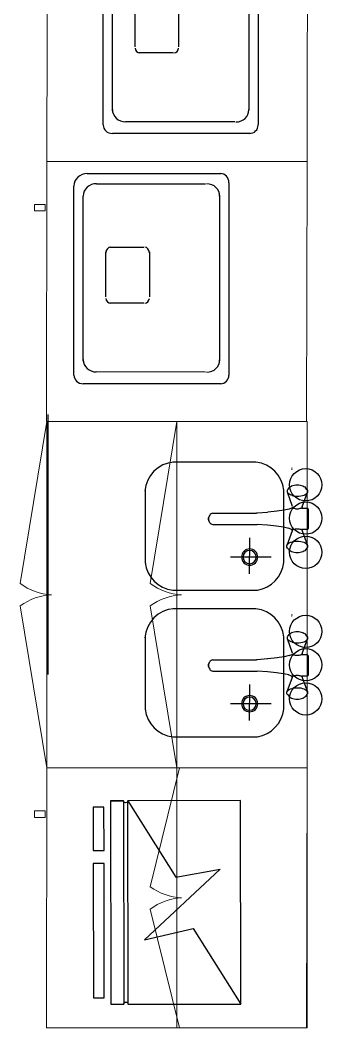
# Model space of a CAD drawing. Header units: millimetres. Extents: x -217779 to 263180, y 55413 to 130161.
# Drawn here: x -63208 to -62512, y 118455 to 120782 of the extents above; entities that cross this region are included whole.
import ezdxf

# ---------------------------------------------------------------- set-up
doc = ezdxf.new("R2010")
doc.units = ezdxf.units.MM
for name, color, linetype in [('ТХ', 7, 'Continuous'), ('ТХ_ВК_оборуд.ТХ', 250, 'Continuous'), ('ТХ_оборуд_учебн', 80, 'Continuous')]:
    doc.layers.add(name, color=color, linetype=linetype)
doc.layers.add('ТХ_мебель передв', color=250, linetype='Continuous', lineweight=13)
doc.layers.add('ТХ_мебель_стац', color=250, linetype='Continuous', lineweight=13)

# ---------------------------------------------------------------- blocks, each defined once
blk = doc.blocks.new('шкаф мойка 2-х 800х600')
at = {"extrusion": (-6.19743e-05, -0.000470712, 1)}
for p, q in [((-12240, -147209, 0), (-12178.1, -147583.1, 0)), ((-12240, -147909, -0.1), (-12240, -147309, 0.1)), ((-12240, -148009, 0), (-12178.1, -147634.9, 0))]:
    blk.add_line(p, q, dxfattribs=at)
blk.add_lwpolyline([(-12240, -148009), (-12240, -147209), (-12840, -147209), (-12840, -148009)], close=True)
for centre, radius, start, end in [((-12257, -147476.8, 70.2), 132.3, 272.7246, 306.5699), ((-12256.4, -147739.6, 70.2), 130.8, 53.2335, 87.489)]:
    blk.add_arc(centre, radius, start, end, dxfattribs=at)
at = {"layer": 'ТХ_ВК_оборуд.ТХ'}
for p, q in [((-12707.6, -147318.5), (-12707.7, -147401.6)), ((-12757.5, -147357.2), (-12663.3, -147357.3)), ((-12841.4, -147382.3), (-12841, -147380.2)), ((-12841, -147380.2), (-12839.9, -147378.2)), ((-12839.9, -147378.2), (-12836.2, -147373.7)), ((-12836.2, -147373.7), (-12834.7, -147372.1)), ((-12834.7, -147372.1), (-12832.7, -147370.7)), ((-12832.7, -147370.7), (-12830.2, -147369.4)), ((-12830.2, -147369.4), (-12827.4, -147368.4)), ((-12827.4, -147368.4), (-12824.2, -147367.7)), ((-12824.2, -147367.7), (-12820.8, -147367.2)), ((-12820.8, -147367.2), (-12817.4, -147367.1)), ((-12817.4, -147367.1), (-12813.9, -147367.2)), ((-12813.9, -147367.2), (-12810.5, -147367.7)), ((-12810.5, -147367.7), (-12807.4, -147368.4)), ((-12807.4, -147368.4), (-12804.5, -147369.4)), ((-12804.5, -147369.4), (-12802.1, -147370.7)), ((-12802.1, -147370.7), (-12800.1, -147372.1)), ((-12800.1, -147372.1), (-12798.6, -147373.7)), ((-12794.8, -147378.2), (-12798.6, -147373.7)), ((-12794.8, -147378.2), (-12793.7, -147380.2)), ((-12793.7, -147380.2), (-12793.4, -147382.3)), ((-12841, -147384.4), (-12841.4, -147382.3)), ((-12839.9, -147386.4), (-12841, -147384.4)), ((-12839.9, -147386.4), (-12841, -147384.4)), ((-12829.2, -147418), (-12841, -147384.4)), ((-12838.2, -147388.3), (-12839.9, -147386.4)), ((-12838.2, -147388.3), (-12839.9, -147386.4)), ((-12835.8, -147390), (-12838.2, -147388.3)), ((-12835.8, -147390), (-12838.2, -147388.3)), ((-12832.8, -147391.5), (-12835.8, -147390)), ((-12832.8, -147391.5), (-12835.8, -147390)), ((-12829.4, -147392.7), (-12832.8, -147391.5)), ((-12829.4, -147392.7), (-12832.8, -147391.5)), ((-12825.6, -147393.6), (-12829.4, -147392.7)), ((-12825.6, -147393.6), (-12829.4, -147392.7)), ((-12821.5, -147394.1), (-12825.6, -147393.6)), ((-12821.5, -147394.1), (-12825.6, -147393.6)), ((-12817.4, -147394.3), (-12821.5, -147394.1)), ((-12817.4, -147394.3), (-12821.5, -147394.1)), ((-12813.2, -147394.1), (-12817.4, -147394.3)), ((-12813.2, -147394.1), (-12817.4, -147394.3)), ((-12809.2, -147393.6), (-12813.2, -147394.1)), ((-12809.2, -147393.6), (-12813.2, -147394.1)), ((-12805.4, -147392.7), (-12809.2, -147393.6)), ((-12805.4, -147392.7), (-12809.2, -147393.6)), ((-12805.6, -147418), (-12793.7, -147384.4)), ((-12801.9, -147391.5), (-12805.4, -147392.7)), ((-12801.9, -147391.5), (-12805.4, -147392.7)), ((-12799, -147390), (-12801.9, -147391.5)), ((-12799, -147390), (-12801.9, -147391.5)), ((-12796.6, -147388.3), (-12799, -147390)), ((-12794.8, -147386.4), (-12796.6, -147388.3)), ((-12793.7, -147384.4), (-12794.8, -147386.4)), ((-12793.4, -147382.3), (-12793.7, -147384.4)), ((-12842.4, -147423.6), (-12842.3, -147423.1)), ((-12842.4, -147423.6), (-12842.3, -147423.1)), ((-12842.4, -147467.6), (-12842.4, -147423.6)), ((-12842.3, -147423.1), (-12842.2, -147422.6)), ((-12842.3, -147423.1), (-12842.2, -147422.6)), ((-12842.2, -147422.6), (-12842, -147422.1)), ((-12842.2, -147422.6), (-12842, -147422.1)), ((-12842, -147422.1), (-12841.7, -147421.7)), ((-12842, -147422.1), (-12841.7, -147421.7)), ((-12841.7, -147421.7), (-12841.3, -147421.3)), ((-12841.7, -147421.7), (-12841.3, -147421.3)), ((-12841.3, -147421.3), (-12840.9, -147421)), ((-12841.3, -147421.3), (-12840.9, -147421)), ((-12840.9, -147421), (-12840.4, -147420.8)), ((-12840.9, -147421), (-12840.4, -147420.8)), ((-12840.4, -147420.8), (-12839.9, -147420.6)), ((-12840.4, -147420.8), (-12839.9, -147420.6)), ((-12839.9, -147420.6), (-12839.4, -147420.6)), ((-12839.9, -147420.6), (-12839.4, -147420.6)), ((-12839.4, -147420.6), (-12827.4, -147420.6)), ((-12828.7, -147419), (-12829.2, -147418)), ((-12828.7, -147419), (-12829.2, -147418)), ((-12827.8, -147419.9), (-12828.7, -147419)), ((-12827.8, -147419.9), (-12828.7, -147419)), ((-12826.6, -147420.8), (-12827.8, -147419.9)), ((-12826.6, -147420.8), (-12827.8, -147419.9)), ((-12827.4, -147420.6), (-12827.4, -147420.2)), ((-12825.1, -147421.5), (-12826.6, -147420.8)), ((-12825.1, -147421.5), (-12826.6, -147420.8)), ((-12823.4, -147422.1), (-12825.1, -147421.5)), ((-12823.4, -147422.1), (-12825.1, -147421.5)), ((-12821.5, -147422.6), (-12823.4, -147422.1)), ((-12821.5, -147422.6), (-12823.4, -147422.1)), ((-12819.5, -147422.8), (-12821.5, -147422.6)), ((-12819.5, -147422.8), (-12821.5, -147422.6)), ((-12817.4, -147422.9), (-12819.5, -147422.8)), ((-12817.4, -147422.9), (-12819.5, -147422.8)), ((-12815.3, -147422.8), (-12817.4, -147422.9)), ((-12815.3, -147422.8), (-12817.4, -147422.9)), ((-12813.3, -147422.6), (-12815.3, -147422.8)), ((-12813.3, -147422.6), (-12815.3, -147422.8)), ((-12811.4, -147422.1), (-12813.3, -147422.6)), ((-12811.4, -147422.1), (-12813.3, -147422.6)), ((-12809.7, -147421.5), (-12811.4, -147422.1)), ((-12809.7, -147421.5), (-12811.4, -147422.1)), ((-12808.2, -147420.8), (-12809.7, -147421.5)), ((-12808.2, -147420.8), (-12809.7, -147421.5)), ((-12807, -147419.9), (-12808.2, -147420.8)), ((-12807, -147419.9), (-12808.2, -147420.8)), ((-12807.4, -147420.6), (-12807.4, -147420.2)), ((-12807.4, -147420.6), (-12805.4, -147420.6)), ((-12807.4, -147420.6), (-12805.4, -147420.6)), ((-12806.1, -147419), (-12807, -147419.9)), ((-12806.1, -147419), (-12807, -147419.9)), ((-12805.6, -147418), (-12806.1, -147419)), ((-12805.6, -147418), (-12806.1, -147419)), ((-12805.4, -147420.6), (-12804.9, -147420.6)), ((-12805.4, -147420.6), (-12804.9, -147420.6)), ((-12804.9, -147420.6), (-12804.3, -147420.8)), ((-12804.9, -147420.6), (-12804.3, -147420.8)), ((-12804.3, -147420.8), (-12797.5, -147423.7)), ((-12804.3, -147420.8), (-12797.5, -147423.7)), ((-12797.8, -147423.6), (-12785.7, -147426.3)), ((-12785.7, -147426.3), (-12769.5, -147428.6)), ((-12769.6, -147428.5), (-12748.5, -147430.6)), ((-12748.5, -147430.6), (-12725.2, -147432.4)), ((-12723.2, -147432.6), (-12725.2, -147432.4)), ((-12723.2, -147432.6), (-12725.2, -147432.4)), ((-12723.1, -147432.6), (-12723.2, -147432.6)), ((-12622.4, -147432.6), (-12723.2, -147432.6)), ((-12620.4, -147433.2), (-12622.4, -147432.6)), ((-12620.4, -147433.2), (-12622.4, -147432.6)), ((-12618.6, -147434.2), (-12620.4, -147433.2)), ((-12618.6, -147434.2), (-12620.4, -147433.2)), ((-12616.8, -147435.5), (-12618.6, -147434.2)), ((-12615.4, -147437.2), (-12616.8, -147435.5)), ((-12615.4, -147437.2), (-12616.8, -147435.5)), ((-12614.2, -147439), (-12615.4, -147437.2)), ((-12614.2, -147439), (-12615.4, -147437.2)), ((-12613.3, -147441.1), (-12614.2, -147439)), ((-12613.3, -147441.1), (-12614.2, -147439)), ((-12614.2, -147452.1), (-12613.3, -147450)), ((-12614.2, -147452.1), (-12613.3, -147450)), ((-12613.3, -147440.6), (-12614, -147439.5)), ((-12614, -147451.7), (-12613.3, -147450.6)), ((-12612.7, -147442.2), (-12613.3, -147440.6)), ((-12612.8, -147443.3), (-12613.3, -147441.1)), ((-12612.8, -147443.3), (-12613.3, -147441.1)), ((-12613.3, -147450), (-12612.8, -147447.8)), ((-12613.3, -147450), (-12612.8, -147447.8)), ((-12613.3, -147450.6), (-12612.7, -147449)), ((-12612.6, -147445.6), (-12612.8, -147443.3)), ((-12612.6, -147445.6), (-12612.8, -147443.3)), ((-12612.8, -147447.8), (-12612.6, -147445.6)), ((-12612.8, -147447.8), (-12612.6, -147445.6)), ((-12612.3, -147443.8), (-12612.7, -147442.2)), ((-12612.7, -147449), (-12612.3, -147447.3)), ((-12612.2, -147445.6), (-12612.3, -147443.8)), ((-12612.3, -147447.3), (-12612.2, -147445.6)), ((-12842.3, -147468.1), (-12842.4, -147467.6)), ((-12842.3, -147468.1), (-12842.4, -147467.6)), ((-12842.2, -147468.6), (-12842.3, -147468.1)), ((-12842.2, -147468.6), (-12842.3, -147468.1)), ((-12842, -147469.1), (-12842.2, -147468.6)), ((-12842, -147469.1), (-12842.2, -147468.6)), ((-12841.7, -147469.5), (-12842, -147469.1)), ((-12841.7, -147469.5), (-12842, -147469.1)), ((-12841.3, -147469.9), (-12841.7, -147469.5)), ((-12841.3, -147469.9), (-12841.7, -147469.5)), ((-12840.9, -147470.2), (-12841.3, -147469.9)), ((-12840.9, -147470.2), (-12841.3, -147469.9)), ((-12829.2, -147473.2), (-12841, -147506.8)), ((-12829.2, -147473.2), (-12841, -147506.8)), ((-12840.4, -147470.4), (-12840.9, -147470.2)), ((-12840.4, -147470.4), (-12840.9, -147470.2)), ((-12839.9, -147470.5), (-12840.4, -147470.4)), ((-12839.9, -147470.5), (-12840.4, -147470.4)), ((-12839.4, -147470.6), (-12839.9, -147470.5)), ((-12839.4, -147470.6), (-12839.9, -147470.5)), ((-12827.4, -147470.6), (-12839.4, -147470.6)), ((-12829.2, -147473.2), (-12828.7, -147472.2)), ((-12829.2, -147473.2), (-12828.7, -147472.2)), ((-12828.7, -147472.2), (-12827.8, -147471.2)), ((-12828.7, -147472.2), (-12827.8, -147471.2)), ((-12827.8, -147471.2), (-12826.6, -147470.4)), ((-12827.8, -147471.2), (-12826.6, -147470.4)), ((-12827.4, -147470.6), (-12827.4, -147471)), ((-12826.6, -147470.4), (-12825.1, -147469.6)), ((-12826.6, -147470.4), (-12825.1, -147469.6)), ((-12825.1, -147469.6), (-12823.4, -147469)), ((-12825.1, -147469.6), (-12823.4, -147469)), ((-12823.4, -147469), (-12821.5, -147468.6)), ((-12823.4, -147469), (-12821.5, -147468.6)), ((-12821.5, -147468.6), (-12819.5, -147468.3)), ((-12821.5, -147468.6), (-12819.5, -147468.3)), ((-12819.5, -147468.3), (-12817.4, -147468.2)), ((-12819.5, -147468.3), (-12817.4, -147468.2)), ((-12817.4, -147468.2), (-12815.3, -147468.3)), ((-12817.4, -147468.2), (-12815.3, -147468.3)), ((-12815.3, -147468.3), (-12813.3, -147468.6)), ((-12815.3, -147468.3), (-12813.3, -147468.6)), ((-12813.3, -147468.6), (-12811.4, -147469)), ((-12813.3, -147468.6), (-12811.4, -147469)), ((-12811.4, -147469), (-12809.7, -147469.6)), ((-12811.4, -147469), (-12809.7, -147469.6)), ((-12809.7, -147469.6), (-12808.2, -147470.4)), ((-12809.7, -147469.6), (-12808.2, -147470.4)), ((-12808.2, -147470.4), (-12807, -147471.2)), ((-12808.2, -147470.4), (-12807, -147471.2)), ((-12805.4, -147470.6), (-12807.4, -147470.6)), ((-12807.4, -147470.6), (-12807.4, -147471)), ((-12807, -147471.2), (-12806.1, -147472.2)), ((-12806.8, -147473.8), (-12795, -147507.4)), ((-12805.6, -147471), (-12798.7, -147468.1)), ((-12799, -147468.2), (-12787, -147465.5)), ((-12787, -147465.5), (-12770.7, -147463.2)), ((-12770.8, -147463.2), (-12749.7, -147461.2)), ((-12748.5, -147460.6), (-12725.2, -147458.8)), ((-12725.2, -147458.8), (-12723.2, -147458.6)), ((-12725.2, -147458.8), (-12723.2, -147458.6)), ((-12622.4, -147458.6), (-12723.2, -147458.6)), ((-12622.4, -147458.6), (-12723.2, -147458.6)), ((-12622.4, -147458.6), (-12620.4, -147458)), ((-12622.4, -147458.6), (-12620.4, -147458)), ((-12620.4, -147458), (-12618.6, -147457)), ((-12618.6, -147457), (-12616.8, -147455.6)), ((-12616.8, -147455.6), (-12615.4, -147454)), ((-12616.8, -147455.6), (-12615.4, -147454)), ((-12615.4, -147454), (-12614.2, -147452.1)), ((-12615.4, -147454), (-12614.2, -147452.1)), ((-12825.6, -147497.6), (-12821.5, -147497.1)), ((-12821.5, -147497.1), (-12817.4, -147496.9)), ((-12817.4, -147496.9), (-12813.2, -147497.1)), ((-12813.2, -147497.1), (-12809.2, -147497.6)), ((-12841.4, -147508.9), (-12841, -147506.8)), ((-12841, -147511), (-12841.4, -147508.9)), ((-12841, -147506.8), (-12839.9, -147504.8)), ((-12839.9, -147513), (-12841, -147511)), ((-12839.9, -147504.8), (-12838.2, -147502.9)), ((-12839.9, -147513), (-12836.2, -147517.5)), ((-12838.2, -147502.9), (-12835.8, -147501.2)), ((-12834.7, -147519.1), (-12836.2, -147517.5)), ((-12835.8, -147501.2), (-12832.8, -147499.7)), ((-12832.7, -147520.5), (-12834.7, -147519.1)), ((-12832.8, -147499.7), (-12829.4, -147498.5)), ((-12829.4, -147498.5), (-12825.6, -147497.6)), ((-12809.2, -147497.6), (-12805.4, -147498.5)), ((-12806.6, -147499.1), (-12803.2, -147500.3)), ((-12801.3, -147519.7), (-12803.3, -147521.1)), ((-12803.2, -147500.3), (-12800.2, -147501.8)), ((-12799.8, -147518.1), (-12801.3, -147519.7)), ((-12800.2, -147501.8), (-12797.8, -147503.5)), ((-12796.1, -147513.6), (-12799.8, -147518.1)), ((-12797.8, -147503.5), (-12796.1, -147505.4)), ((-12796.1, -147505.4), (-12795, -147507.4)), ((-12795, -147511.6), (-12796.1, -147513.6)), ((-12795, -147507.4), (-12794.6, -147509.5)), ((-12794.6, -147509.5), (-12795, -147511.6)), ((-12830.2, -147521.7), (-12832.7, -147520.5)), ((-12827.4, -147522.7), (-12830.2, -147521.7)), ((-12824.2, -147523.5), (-12827.4, -147522.7)), ((-12820.8, -147523.9), (-12824.2, -147523.5)), ((-12817.4, -147524.1), (-12820.8, -147523.9)), ((-12813.9, -147523.9), (-12817.4, -147524.1)), ((-12810.5, -147523.5), (-12813.9, -147523.9)), ((-12807.4, -147522.7), (-12810.5, -147523.5)), ((-12804.5, -147521.7), (-12807.4, -147522.7)), ((-12803.3, -147521.1), (-12805.8, -147522.4)), ((-12806.1, -147562.2), (-12805.6, -147563.2)), ((-12804.9, -147560.5), (-12805.4, -147560.6)), ((-12804.9, -147560.5), (-12805.4, -147560.6)), ((-12804.3, -147560.4), (-12804.9, -147560.5)), ((-12707.6, -147657), (-12707.7, -147740.1)), ((-12827.4, -147706.9), (-12824.2, -147706.2)), ((-12824.2, -147706.2), (-12820.8, -147705.7)), ((-12820.8, -147705.7), (-12817.4, -147705.6)), ((-12817.4, -147705.6), (-12813.9, -147705.7)), ((-12813.9, -147705.7), (-12810.5, -147706.2)), ((-12810.5, -147706.2), (-12807.4, -147706.9)), ((-12757.5, -147695.8), (-12663.3, -147695.8)), ((-12841.4, -147720.8), (-12841, -147718.7)), ((-12841, -147722.9), (-12841.4, -147720.8)), ((-12841, -147718.7), (-12839.9, -147716.7)), ((-12839.9, -147724.9), (-12841, -147722.9)), ((-12839.9, -147724.9), (-12841, -147722.9)), ((-12829.2, -147756.5), (-12841, -147722.9)), ((-12839.9, -147716.7), (-12836.2, -147712.2)), ((-12838.2, -147726.8), (-12839.9, -147724.9)), ((-12838.2, -147726.8), (-12839.9, -147724.9)), ((-12835.8, -147728.5), (-12838.2, -147726.8)), ((-12835.8, -147728.5), (-12838.2, -147726.8)), ((-12836.2, -147712.2), (-12834.7, -147710.6)), ((-12832.8, -147730), (-12835.8, -147728.5)), ((-12832.8, -147730), (-12835.8, -147728.5)), ((-12834.7, -147710.6), (-12832.7, -147709.2)), ((-12832.7, -147709.2), (-12830.2, -147707.9)), ((-12830.2, -147707.9), (-12827.4, -147706.9)), ((-12807.4, -147706.9), (-12804.5, -147707.9)), ((-12805.6, -147756.5), (-12793.7, -147722.9)), ((-12804.5, -147707.9), (-12802.1, -147709.2)), ((-12802.1, -147709.2), (-12800.1, -147710.6)), ((-12799, -147728.5), (-12801.9, -147730)), ((-12799, -147728.5), (-12801.9, -147730)), ((-12800.1, -147710.6), (-12798.6, -147712.2)), ((-12796.6, -147726.8), (-12799, -147728.5)), ((-12794.8, -147716.7), (-12798.6, -147712.2)), ((-12794.8, -147724.9), (-12796.6, -147726.8)), ((-12794.8, -147716.7), (-12793.7, -147718.7)), ((-12793.7, -147722.9), (-12794.8, -147724.9)), ((-12793.7, -147718.7), (-12793.4, -147720.8)), ((-12793.4, -147720.8), (-12793.7, -147722.9)), ((-12829.4, -147731.2), (-12832.8, -147730)), ((-12829.4, -147731.2), (-12832.8, -147730)), ((-12825.6, -147732.1), (-12829.4, -147731.2)), ((-12825.6, -147732.1), (-12829.4, -147731.2)), ((-12821.5, -147732.6), (-12825.6, -147732.1)), ((-12821.5, -147732.6), (-12825.6, -147732.1)), ((-12817.4, -147732.8), (-12821.5, -147732.6)), ((-12817.4, -147732.8), (-12821.5, -147732.6)), ((-12813.2, -147732.6), (-12817.4, -147732.8)), ((-12813.2, -147732.6), (-12817.4, -147732.8)), ((-12809.2, -147732.1), (-12813.2, -147732.6)), ((-12809.2, -147732.1), (-12813.2, -147732.6)), ((-12805.4, -147731.2), (-12809.2, -147732.1)), ((-12805.4, -147731.2), (-12809.2, -147732.1)), ((-12801.9, -147730), (-12805.4, -147731.2)), ((-12801.9, -147730), (-12805.4, -147731.2)), ((-12842.4, -147762.1), (-12842.3, -147761.6)), ((-12842.4, -147762.1), (-12842.3, -147761.6)), ((-12842.4, -147806.1), (-12842.4, -147762.1)), ((-12842.3, -147761.6), (-12842.2, -147761.1)), ((-12842.3, -147761.6), (-12842.2, -147761.1)), ((-12842.2, -147761.1), (-12842, -147760.6)), ((-12842.2, -147761.1), (-12842, -147760.6)), ((-12842, -147760.6), (-12841.7, -147760.2)), ((-12842, -147760.6), (-12841.7, -147760.2)), ((-12841.7, -147760.2), (-12841.3, -147759.8)), ((-12841.7, -147760.2), (-12841.3, -147759.8)), ((-12841.3, -147759.8), (-12840.9, -147759.5)), ((-12841.3, -147759.8), (-12840.9, -147759.5)), ((-12840.9, -147759.5), (-12840.4, -147759.3)), ((-12840.9, -147759.5), (-12840.4, -147759.3)), ((-12840.4, -147759.3), (-12839.9, -147759.1)), ((-12840.4, -147759.3), (-12839.9, -147759.1)), ((-12839.9, -147759.1), (-12839.4, -147759.1)), ((-12839.9, -147759.1), (-12839.4, -147759.1)), ((-12839.4, -147759.1), (-12827.4, -147759.1)), ((-12828.7, -147757.5), (-12829.2, -147756.5)), ((-12828.7, -147757.5), (-12829.2, -147756.5)), ((-12827.8, -147758.4), (-12828.7, -147757.5)), ((-12827.8, -147758.4), (-12828.7, -147757.5)), ((-12826.6, -147759.3), (-12827.8, -147758.4)), ((-12826.6, -147759.3), (-12827.8, -147758.4)), ((-12827.4, -147759.1), (-12827.4, -147758.7)), ((-12825.1, -147760), (-12826.6, -147759.3)), ((-12825.1, -147760), (-12826.6, -147759.3)), ((-12823.4, -147760.6), (-12825.1, -147760)), ((-12823.4, -147760.6), (-12825.1, -147760)), ((-12821.5, -147761.1), (-12823.4, -147760.6)), ((-12821.5, -147761.1), (-12823.4, -147760.6)), ((-12819.5, -147761.3), (-12821.5, -147761.1)), ((-12819.5, -147761.3), (-12821.5, -147761.1)), ((-12817.4, -147761.4), (-12819.5, -147761.3)), ((-12817.4, -147761.4), (-12819.5, -147761.3)), ((-12815.3, -147761.3), (-12817.4, -147761.4)), ((-12815.3, -147761.3), (-12817.4, -147761.4)), ((-12813.3, -147761.1), (-12815.3, -147761.3)), ((-12813.3, -147761.1), (-12815.3, -147761.3)), ((-12811.4, -147760.6), (-12813.3, -147761.1)), ((-12811.4, -147760.6), (-12813.3, -147761.1)), ((-12809.7, -147760), (-12811.4, -147760.6)), ((-12809.7, -147760), (-12811.4, -147760.6)), ((-12808.2, -147759.3), (-12809.7, -147760)), ((-12808.2, -147759.3), (-12809.7, -147760)), ((-12807, -147758.4), (-12808.2, -147759.3)), ((-12807, -147758.4), (-12808.2, -147759.3)), ((-12807.4, -147759.1), (-12807.4, -147758.7)), ((-12807.4, -147759.1), (-12805.4, -147759.1)), ((-12807.4, -147759.1), (-12805.4, -147759.1)), ((-12806.1, -147757.5), (-12807, -147758.4)), ((-12806.1, -147757.5), (-12807, -147758.4)), ((-12805.6, -147756.5), (-12806.1, -147757.5)), ((-12805.6, -147756.5), (-12806.1, -147757.5)), ((-12805.4, -147759.1), (-12804.9, -147759.1)), ((-12805.4, -147759.1), (-12804.9, -147759.1)), ((-12804.9, -147759.1), (-12804.3, -147759.3)), ((-12804.9, -147759.1), (-12804.3, -147759.3)), ((-12804.3, -147759.3), (-12797.5, -147762.2)), ((-12804.3, -147759.3), (-12797.5, -147762.2)), ((-12797.8, -147762.1), (-12785.7, -147764.8)), ((-12785.7, -147764.8), (-12769.5, -147767.1)), ((-12769.6, -147767.1), (-12748.5, -147769.1)), ((-12748.5, -147769.1), (-12725.2, -147770.9)), ((-12723.2, -147771.1), (-12725.2, -147770.9)), ((-12723.2, -147771.1), (-12725.2, -147770.9)), ((-12723.1, -147771.1), (-12723.2, -147771.1)), ((-12622.4, -147771.1), (-12723.2, -147771.1)), ((-12620.4, -147771.7), (-12622.4, -147771.1)), ((-12620.4, -147771.7), (-12622.4, -147771.1)), ((-12618.6, -147772.7), (-12620.4, -147771.7)), ((-12618.6, -147772.7), (-12620.4, -147771.7)), ((-12616.8, -147774.1), (-12618.6, -147772.7)), ((-12615.4, -147775.7), (-12616.8, -147774.1)), ((-12615.4, -147775.7), (-12616.8, -147774.1)), ((-12614.2, -147777.5), (-12615.4, -147775.7)), ((-12614.2, -147777.5), (-12615.4, -147775.7)), ((-12748.5, -147799.1), (-12725.2, -147797.3)), ((-12725.2, -147797.3), (-12723.2, -147797.1)), ((-12725.2, -147797.3), (-12723.2, -147797.1)), ((-12622.4, -147797.1), (-12723.2, -147797.1)), ((-12622.4, -147797.1), (-12723.2, -147797.1)), ((-12622.4, -147797.1), (-12620.4, -147796.5)), ((-12622.4, -147797.1), (-12620.4, -147796.5)), ((-12620.4, -147796.5), (-12618.6, -147795.5)), ((-12618.6, -147795.5), (-12616.8, -147794.1)), ((-12616.8, -147794.1), (-12615.4, -147792.5)), ((-12616.8, -147794.1), (-12615.4, -147792.5)), ((-12615.4, -147792.5), (-12614.2, -147790.6)), ((-12615.4, -147792.5), (-12614.2, -147790.6)), ((-12613.3, -147779.6), (-12614.2, -147777.5)), ((-12613.3, -147779.6), (-12614.2, -147777.5)), ((-12614.2, -147790.6), (-12613.3, -147788.5)), ((-12614.2, -147790.6), (-12613.3, -147788.5)), ((-12613.3, -147779.1), (-12614, -147778)), ((-12614, -147790.2), (-12613.3, -147789.1)), ((-12612.7, -147780.7), (-12613.3, -147779.1)), ((-12612.8, -147781.8), (-12613.3, -147779.6)), ((-12612.8, -147781.8), (-12613.3, -147779.6)), ((-12613.3, -147788.5), (-12612.8, -147786.3)), ((-12613.3, -147788.5), (-12612.8, -147786.3)), ((-12613.3, -147789.1), (-12612.7, -147787.5)), ((-12612.6, -147784.1), (-12612.8, -147781.8)), ((-12612.6, -147784.1), (-12612.8, -147781.8)), ((-12612.8, -147786.3), (-12612.6, -147784.1)), ((-12612.8, -147786.3), (-12612.6, -147784.1)), ((-12612.3, -147782.4), (-12612.7, -147780.7)), ((-12612.7, -147787.5), (-12612.3, -147785.8)), ((-12612.2, -147784.1), (-12612.3, -147782.4)), ((-12612.3, -147785.8), (-12612.2, -147784.1)), ((-12842.3, -147806.6), (-12842.4, -147806.1)), ((-12842.3, -147806.6), (-12842.4, -147806.1)), ((-12842.2, -147807.1), (-12842.3, -147806.6)), ((-12842.2, -147807.1), (-12842.3, -147806.6)), ((-12842, -147807.6), (-12842.2, -147807.1)), ((-12842, -147807.6), (-12842.2, -147807.1)), ((-12841.7, -147808), (-12842, -147807.6)), ((-12841.7, -147808), (-12842, -147807.6)), ((-12841.3, -147808.4), (-12841.7, -147808)), ((-12841.3, -147808.4), (-12841.7, -147808)), ((-12840.9, -147808.7), (-12841.3, -147808.4)), ((-12840.9, -147808.7), (-12841.3, -147808.4)), ((-12829.2, -147811.7), (-12841, -147845.3)), ((-12829.2, -147811.7), (-12841, -147845.3)), ((-12840.4, -147808.9), (-12840.9, -147808.7)), ((-12840.4, -147808.9), (-12840.9, -147808.7)), ((-12839.9, -147809), (-12840.4, -147808.9)), ((-12839.9, -147809), (-12840.4, -147808.9)), ((-12839.4, -147809.1), (-12839.9, -147809)), ((-12839.4, -147809.1), (-12839.9, -147809)), ((-12827.4, -147809.1), (-12839.4, -147809.1)), ((-12829.2, -147811.7), (-12828.7, -147810.7)), ((-12829.2, -147811.7), (-12828.7, -147810.7)), ((-12828.7, -147810.7), (-12827.8, -147809.7)), ((-12828.7, -147810.7), (-12827.8, -147809.7)), ((-12827.8, -147809.7), (-12826.6, -147808.9)), ((-12827.8, -147809.7), (-12826.6, -147808.9)), ((-12827.4, -147809.1), (-12827.4, -147809.5)), ((-12826.6, -147808.9), (-12825.1, -147808.2)), ((-12826.6, -147808.9), (-12825.1, -147808.2)), ((-12825.1, -147808.2), (-12823.4, -147807.6)), ((-12825.1, -147808.2), (-12823.4, -147807.6)), ((-12823.4, -147807.6), (-12821.5, -147807.1)), ((-12823.4, -147807.6), (-12821.5, -147807.1)), ((-12821.5, -147807.1), (-12819.5, -147806.8)), ((-12821.5, -147807.1), (-12819.5, -147806.8)), ((-12819.5, -147806.8), (-12817.4, -147806.7)), ((-12819.5, -147806.8), (-12817.4, -147806.7)), ((-12817.4, -147806.7), (-12815.3, -147806.8)), ((-12817.4, -147806.7), (-12815.3, -147806.8)), ((-12815.3, -147806.8), (-12813.3, -147807.1)), ((-12815.3, -147806.8), (-12813.3, -147807.1)), ((-12813.3, -147807.1), (-12811.4, -147807.6)), ((-12813.3, -147807.1), (-12811.4, -147807.6)), ((-12811.4, -147807.6), (-12809.7, -147808.2)), ((-12811.4, -147807.6), (-12809.7, -147808.2)), ((-12809.7, -147808.2), (-12808.2, -147808.9)), ((-12809.7, -147808.2), (-12808.2, -147808.9)), ((-12808.2, -147808.9), (-12807, -147809.7)), ((-12808.2, -147808.9), (-12807, -147809.7)), ((-12805.4, -147809.1), (-12807.4, -147809.1)), ((-12807.4, -147809.1), (-12807.4, -147809.5)), ((-12807, -147809.7), (-12806.1, -147810.7)), ((-12806.8, -147812.3), (-12795, -147845.9)), ((-12805.6, -147809.5), (-12798.7, -147806.6)), ((-12799, -147806.7), (-12787, -147804)), ((-12787, -147804), (-12770.7, -147801.7)), ((-12770.8, -147801.7), (-12749.7, -147799.7)), ((-12841.4, -147847.4), (-12841, -147845.3)), ((-12841, -147845.3), (-12839.9, -147843.3)), ((-12839.9, -147843.3), (-12838.2, -147841.4)), ((-12838.2, -147841.4), (-12835.8, -147839.7)), ((-12835.8, -147839.7), (-12832.8, -147838.2)), ((-12832.8, -147838.2), (-12829.4, -147837)), ((-12829.4, -147837), (-12825.6, -147836.1)), ((-12825.6, -147836.1), (-12821.5, -147835.6)), ((-12821.5, -147835.6), (-12817.4, -147835.4)), ((-12817.4, -147835.4), (-12813.2, -147835.6)), ((-12813.2, -147835.6), (-12809.2, -147836.1)), ((-12809.2, -147836.1), (-12805.4, -147837)), ((-12806.6, -147837.6), (-12803.2, -147838.8)), ((-12803.2, -147838.8), (-12800.2, -147840.3)), ((-12800.2, -147840.3), (-12797.8, -147842)), ((-12797.8, -147842), (-12796.1, -147843.9)), ((-12796.1, -147843.9), (-12795, -147845.9)), ((-12795, -147845.9), (-12794.6, -147848)), ((-12841, -147849.5), (-12841.4, -147847.4)), ((-12839.9, -147851.5), (-12841, -147849.5)), ((-12839.9, -147851.5), (-12836.2, -147856)), ((-12834.7, -147857.6), (-12836.2, -147856)), ((-12832.7, -147859), (-12834.7, -147857.6)), ((-12830.2, -147860.2), (-12832.7, -147859)), ((-12827.4, -147861.2), (-12830.2, -147860.2)), ((-12824.2, -147862), (-12827.4, -147861.2)), ((-12820.8, -147862.4), (-12824.2, -147862)), ((-12817.4, -147862.6), (-12820.8, -147862.4)), ((-12813.9, -147862.4), (-12817.4, -147862.6)), ((-12810.5, -147862), (-12813.9, -147862.4)), ((-12807.4, -147861.2), (-12810.5, -147862)), ((-12804.5, -147860.2), (-12807.4, -147861.2)), ((-12803.3, -147859.6), (-12805.8, -147860.9)), ((-12801.3, -147858.2), (-12803.3, -147859.6)), ((-12799.8, -147856.6), (-12801.3, -147858.2)), ((-12796.1, -147852.1), (-12799.8, -147856.6)), ((-12795, -147850.1), (-12796.1, -147852.1)), ((-12794.6, -147848), (-12795, -147850.1)), ((-12806.1, -147900.7), (-12805.6, -147901.7)), ((-12804.9, -147899), (-12805.4, -147899.1)), ((-12804.9, -147899), (-12805.4, -147899.1)), ((-12804.3, -147898.9), (-12804.9, -147899))]:
    blk.add_line(p, q, dxfattribs=at)
for points in [[(-12530.4, -147280.6), (-12725.9, -147280.6)], [(-12786.8, -147349.3), (-12786.3, -147512.5)], [(-12786.3, -147344.8), (-12786.3, -147512.5)], [(-12466.3, -147512.6), (-12466.3, -147344.8)], [(-12786.8, -147390.8), (-12786.8, -147426.5)], [(-12722.2, -147576.6), (-12530.4, -147576.6)], [(-12530.4, -147619.2), (-12725.9, -147619.2)], [(-12786.8, -147687.8), (-12786.3, -147851)], [(-12786.3, -147683.3), (-12786.3, -147851)], [(-12466.3, -147851.1), (-12466.3, -147683.3)], [(-12786.8, -147729.3), (-12786.8, -147765)], [(-12722.2, -147915.2), (-12530.4, -147915.2)]]:
    blk.add_lwpolyline(points, dxfattribs=at)
for centre in [(-12837, -147368.4), (-12837, -147447.2), (-12837, -147524.2), (-12837, -147706.9), (-12837, -147785.7), (-12837, -147862.7)]:
    blk.add_circle(centre, 37.3, dxfattribs=at)
for centre, radius, start, end in [((-12712.8, -147353.5), 74, 100.2177, 173.2241), ((-12538.4, -147352.7), 72.5, 6.2832, 83.7168), ((-12714.3, -147504.6), 72.5, 185.6753, 263.7168), ((-12537.9, -147504.8), 72, 274.1728, 356.2085), ((-12712.8, -147692), 74, 100.2177, 173.2241), ((-12538.4, -147691.2), 72.5, 6.2832, 83.7168), ((-12714.3, -147843.1), 72.5, 185.6753, 263.7168), ((-12537.9, -147843.3), 72, 274.1728, 356.2085)]:
    blk.add_arc(centre, radius, start, end, dxfattribs=at)
at = {"layer": 'ТХ_ВК_оборуд.ТХ', "extrusion": (0, 0, -1)}
for centre, major_axis in [((-12707.6, -147357.3), (-13.2, -13.2)), ((-12707.6, -147357.3), (-10.8, -10.8)), ((-12707.6, -147695.8), (-13.2, -13.2)), ((-12707.6, -147695.8), (-10.8, -10.8))]:
    blk.add_ellipse(centre, major_axis=major_axis, ratio=1, start_param=4.712389, end_param=10.995574, dxfattribs=at)
blk = doc.blocks.new('шкаф навесной 800х300')
at = {"extrusion": (-6.19743e-05, -0.000470712, 1)}
for p, q in [((-13580.8, -146436.7, 0.8), (-13518.9, -146810.7, 0.8)), ((-13580.8, -147136.7, 0.6), (-13580.8, -146536.7, 0.9)), ((-13580.8, -147236.7, 0.8), (-13518.9, -146862.5, 0.7))]:
    blk.add_line(p, q, dxfattribs=at)
at = {"elevation": 0.8}
blk.add_lwpolyline([(-13880.8, -147236.7), (-13580.8, -147236.7), (-13580.8, -146436.7), (-13880.8, -146436.7)], close=True, dxfattribs=at)
at = {"extrusion": (-6.19743e-05, -0.000470712, 1)}
for centre, radius, start, end in [((-13597.7, -146704.4, 70.7), 132.3, 272.7246, 306.5699), ((-13597.2, -146967.3, 70.7), 130.8, 53.2335, 87.489)]:
    blk.add_arc(centre, radius, start, end, dxfattribs=at)
blk = doc.blocks.new('шкаф стол 1 дв 600х600')
at = {"extrusion": (-6.19743e-05, -0.000470712, 1), "elevation": 70.5}
blk.add_lwpolyline([(-12827.5, -147385.6), (-12826.7, -146785.7), (-12226.7, -146785.7), (-12227.5, -147385.6)], close=True, dxfattribs=at)
at = {"elevation": 0.9}
blk.add_lwpolyline([(-12223, -147286.3), (-12198.6, -147286.3), (-12198.6, -147271.5), (-12223, -147271.5)], close=True, dxfattribs=at)
blk = doc.blocks.new('мультиварка')
at = {"linetype": 'ByBlock'}
for points in [[(-9579.5, -151493.5), (-9270.2, -151493.5), (-9270.2, -151493.5)], [(-9558, -151516.8), (-9306, -151516.8), (-9306, -151516.8)], [(-9252.2, -151515), (-9252.2, -151958.8)], [(-9609.7, -151958.8), (-9609.9, -151522.2)], [(-9273.7, -151543.3), (-9273.7, -151925.6)], [(-9588.4, -151926.2), (-9588.4, -151545.4)], [(-9536.1, -151778.1), (-9536.1, -151674.2), (-9536.1, -151674.2)], [(-9527.1, -151663.5), (-9448.3, -151663.5), (-9448.3, -151663.5)], [(-9435.8, -151674.2), (-9435.8, -151778.1), (-9435.8, -151778.1)], [(-9448.3, -151792.5), (-9527.1, -151792.5), (-9527.1, -151792.5)], [(-9306, -151951.6), (-9558.2, -151951.4), (-9558.2, -151951.4)], [(-9270.2, -151978.5), (-9588.2, -151978.5), (-9588.2, -151978.5)]]:
    blk.add_lwpolyline(points, dxfattribs=at)
for points in [[(-9579.5, -151493.5), (-9595.6, -151493.5), (-9609.9, -151506), (-9609.9, -151522.1)], [(-9252.2, -151515), (-9252.2, -151502.4), (-9261.2, -151493.5), (-9271.9, -151493.5)], [(-9558, -151516.8), (-9574.1, -151516.8), (-9588.4, -151529.3), (-9588.4, -151545.4)], [(-9273.6, -151545.8), (-9273.6, -151529.7), (-9286.2, -151517.1), (-9304.1, -151517.1)], [(-9525.3, -151663.5), (-9530.7, -151663.5), (-9536.1, -151668.8), (-9536.1, -151676)], [(-9435.8, -151676), (-9435.8, -151668.8), (-9441.1, -151663.5), (-9446.5, -151663.5)], [(-9536.1, -151781.7), (-9536.1, -151787.1), (-9530.7, -151792.5), (-9525.3, -151792.5)], [(-9446.5, -151792.5), (-9441.1, -151792.5), (-9435.8, -151787.1), (-9435.8, -151781.7)], [(-9588.7, -151922.7), (-9588.7, -151938.8), (-9574.3, -151951.4), (-9558.2, -151951.4)], [(-9304.1, -151951.8), (-9286.2, -151951.8), (-9273.6, -151939.2), (-9273.6, -151923.1)], [(-9609.7, -151958.8), (-9609.7, -151969.5), (-9600.8, -151978.5), (-9588.2, -151978.5)], [(-9271.9, -151978.5), (-9261.2, -151978.5), (-9252.2, -151969.5), (-9252.2, -151958.8)]]:
    blk.add_open_spline(points, degree=3, dxfattribs=at)
blk = doc.blocks.new('шакф навесной 600х300')
at = {"extrusion": (-6.19743e-05, -0.000470712, 1)}
for p, q in [((-13586.5, -147327, 0.9), (-13518.9, -147601.1, 0.8)), ((-13580.8, -147927, 0.6), (-13580.8, -147327, 0.9)), ((-13586.4, -147927, 0.6), (-13518.9, -147652.9, 0.7))]:
    blk.add_line(p, q, dxfattribs=at)
at = {"elevation": 0.8}
blk.add_lwpolyline([(-13880.8, -147927), (-13580.8, -147927), (-13580.8, -147327), (-13880.8, -147327)], close=True, dxfattribs=at)
at = {"extrusion": (-6.19743e-05, -0.000470712, 1)}
for centre, radius, start, end in [((-13597.7, -147494.8, 71.1), 132.3, 272.7246, 306.5699), ((-13597.2, -147757.7, 71.1), 130.8, 53.2335, 87.489)]:
    blk.add_arc(centre, radius, start, end, dxfattribs=at)
blk = doc.blocks.new('микроволн')
for p, q in [((0, 270), (0, 300)), ((0, 300), (470, 300)), ((0, 300), (0, 270)), ((470, 300), (470, 270)), ((0, 270), (470, 270)), ((0, 0), (0, 260)), ((470, 260), (0, 260)), ((470, 260), (470, 0)), ((470, 0), (0, 0))]:
    blk.add_line(p, q)
for points in [[(15, 340), (115, 340), (115, 315), (15, 315)], [(145, 340), (455, 340), (455, 315), (145, 315)]]:
    blk.add_lwpolyline(points, close=True)
blk.add_lwpolyline([(0, 260), (176.4, 149.3), (158.2, 46.9), (321.5, 221.8), (295.2, 109.7), (470, 0)])
for centre, start, end in [((0, 265), 270, 90), ((470, 265), 90, 270)]:
    blk.add_arc(centre, 5, start, end)

msp = doc.modelspace()

# ---------------------------------------------------------------- linework, layer by layer
at = {"layer": 'ТХ', "color": 0, "extrusion": (6.19743e-05, 0.000470712, 1)}
msp.add_line((-63144.1, 119871, -0.7), (-63144.1, 119271, -0.4), dxfattribs=at)

# ---------------------------------------------------------------- block references
at = {"layer": 'ТХ_мебель передв', "rotation": 180}
for name, p in [('шкаф стол 1 дв 600х600', (-75372.5, -26330.4, -0.6)), ('шкаф стол 1 дв 600х600', (-75373.3, -26930.3, -0.3)), ('шкаф навесной 800х300', (-76426.6, -27381.3, -0.8)), ('шкаф стол 1 дв 600х600', (-75373.3, -28330.3, -0.3)), ('шакф навесной 600х300', (-76426.6, -28871.7, -0.8))]:
    msp.add_blockref(name, p, dxfattribs=at)
at = {"layer": 'ТХ_мебель_стац', "rotation": 180}
msp.add_blockref('шкаф мойка 2-х 800х600', (-75385.8, -28153.6), dxfattribs=at)
msp.add_blockref('шкаф мойка 2-х 800х600', (-75385.8, -28153.6), dxfattribs=at)
msp.add_blockref('шкаф мойка 2-х 800х600', (-75385.8, -28153.6), dxfattribs=at)
at = {"layer": 'ТХ_оборуд_учебн', "lineweight": 0}
for p in [(-53406.3, 272498.6, -0.3), (-53473.8, 271921, 0.3)]:
    msp.add_blockref('мультиварка', p, dxfattribs=at)
at = {"layer": 'ТХ_оборуд_учебн', "lineweight": 0, "xscale": -1, "rotation": 90.08696463665385}
msp.add_blockref('микроволн', (-62699.3, 118980.2, -1.3), dxfattribs=at)

doc.saveas('drawing.dxf')
